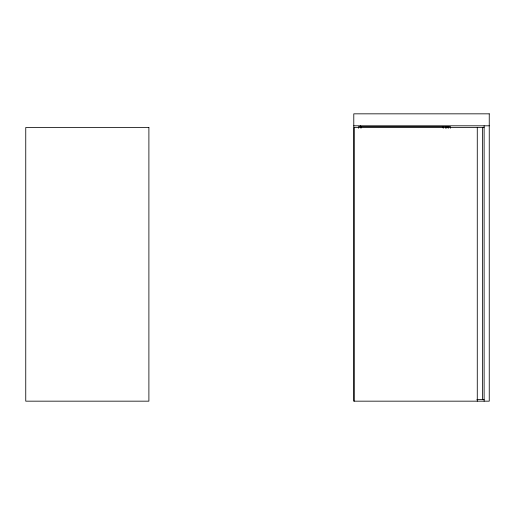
<?xml version="1.0" encoding="UTF-8"?>
<svg xmlns="http://www.w3.org/2000/svg" width="515" height="515" viewBox="0 0 515 515"><rect width="100%" height="100%" fill="white"/><g stroke="black" fill="none" stroke-linecap="round" stroke-linejoin="round"><path stroke-width="0.77" d="M353.786 125.802L489.25 125.802M484.119 127.514L354.133 127.514L354.133 401.166M476.896 399.46L484.119 399.46M484.119 125.802L484.119 401.166M482.407 127.514L482.407 399.46M477.276 127.514L477.276 401.166M450.477 128.254L450.477 126.658L358.562 126.658L358.562 128.267M448.662 126.658L448.662 128.267M446.846 126.658L446.846 128.267M445.636 126.658L445.636 128.267M443.215 126.658L443.215 128.267M360.983 126.658L360.983 128.267M360.629 125.802L360.629 126.948M489.25 113.834L353.786 113.834L353.786 401.166L489.25 401.166L489.25 113.834M148.893 127.514L25.75 127.514L25.75 401.166L148.893 401.166L148.893 127.514"/></g></svg>
